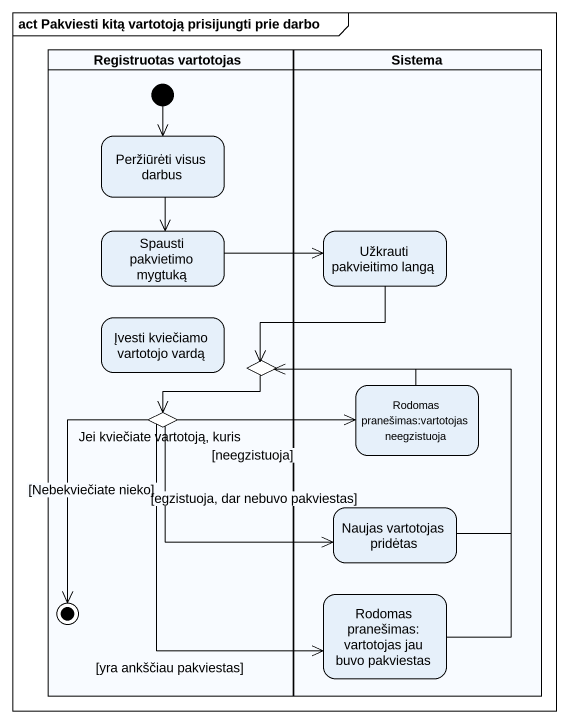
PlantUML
@startuml
mainframe act Pakviesti kitą vartotoją prisijungti prie darbo
hide empty description
state "Registruotas vartotojas" as Registruotas_vartotojas <<partition>> {
  state "Peržiūrėti visus darbus" as Peržiūrėti_visus_darbus
  state "Spausti pakvietimo mygtuką" as Spausti_pakvietimo_mygtuką
  state "Įvesti kviečiamo vartotojo vardą" as Įvesti_kviečiamo_vartotojo
  state choice1 <<choice>>
  state "Jei kviečiate vartotoją, kuris" as Jei_kviečiate_vartotoją <<choice>>
  [*] --> Peržiūrėti_visus_darbus
  Jei_kviečiate_vartotoją --> [*] : [Nebekviečiate nieko]
}
state Sistema <<partition>> {
  state "Užkrauti pakvieitimo langą" as Užkrauti_pakvieitimo_langą
  state "Rodomas pranešimas:vartotojas neegzistuoja" as Rodomas_pranešimas
  state "Naujas vartotojas pridėtas" as Naujas_vartotojas_pridėtas
  state "Rodomas pranešimas: vartotojas jau buvo pakviestas" as Rodomas_pranešimas_2
}
Peržiūrėti_visus_darbus --> Spausti_pakvietimo_mygtuką
Spausti_pakvietimo_mygtuką -right-> Užkrauti_pakvieitimo_langą
Užkrauti_pakvieitimo_langą --> choice1
choice1 -left-> Jei_kviečiate_vartotoją
Rodomas_pranešimas -left-> choice1
Jei_kviečiate_vartotoją -right-> Rodomas_pranešimas : [neegzistuoja]
Jei_kviečiate_vartotoją -right-> Naujas_vartotojas_pridėtas : [egzistuoja, dar nebuvo pakviestas]
Jei_kviečiate_vartotoją --> Rodomas_pranešimas_2 : [yra ankščiau pakviestas]
Naujas_vartotojas_pridėtas -up-> choice1
Rodomas_pranešimas_2 -up-> choice1
@enduml
